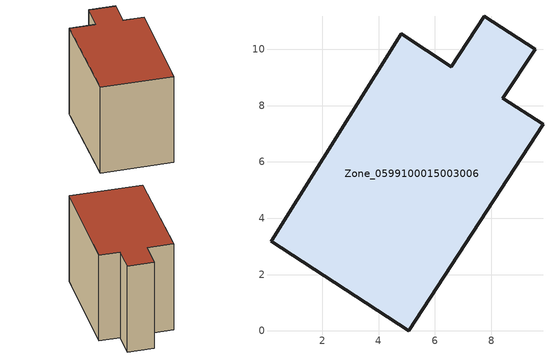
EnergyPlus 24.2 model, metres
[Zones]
Zone_0599100015003006
 floor ground (C_G): 6.58,9.38 7.75,11.18 9.55,9.99 8.41,8.26 9.84,7.33 5.07,0 0.18,3.19 4.81,10.55 z0.9
 wall outside (C_F): 8.41,8.26 9.55,9.99 7.75,11.18 6.58,9.38 4.81,10.55 0.18,3.19 5.07,0 9.84,7.33 8.41,8.26 z0.9:8.73
 roof outside (C_R): 0.18,3.19 5.07,0 9.84,7.33 8.41,8.26 9.55,9.99 7.75,11.18 6.58,9.38 4.81,10.55 z8.73
[BUILDING]
Pand.0599100015003006: North Axis=0; Terrain=City; Loads Convergence Tolerance Value=0.04; Temperature Convergence Tolerance Value=0.4; Solar Distribution=FullExterior; Maximum Number of Warmup Days=25; Minimum Number of Warmup Days=1
[Site:Location]
Rotterdam.The.Hague.AP_ZH_NLD Design_Conditions: Latitude=51.96; Longitude=4.45; Time Zone=1; Elevation=-4.5
[SITE:GROUNDTEMPERATURE:BUILDINGSURFACE]
18, 18, 18, 18, 18, 18, 18, 18, 18, 18, 18, 18
[MATERIAL] Thermal Absorptance=0.9; Solar Absorptance=0.7; Visible Absorptance=0.7
Name | Roughness | Thickness | Conductivity | Density | Specific Heat
G.TC.1975-1991 | MediumSmooth | 0.15 | 0.288461 | 540 | 1210
F.TC.1975-1991 | Rough | 0.3 | 0.230769 | 1920 | 840
R.TC.1975-1991 | MediumRough | 0.2 | 0.153846 | 1500 | 1000
[CONSTRUCTION]
C_G: G.TC.1975-1991
C_F: F.TC.1975-1991
C_R: R.TC.1975-1991
[ZONE]
Zone_0599100015003006: Type=1; Multiplier=1; Ceiling Height=Autocalculate; Volume=Autocalculate; Floor Area=autocalculate; Part of Total Floor Area=Yes
[ZONEINFILTRATION:DESIGNFLOWRATE]
Infil_Zone_0599100015003006: Zone or ZoneList or Space or SpaceList=Zone_0599100015003006; Schedule=AlwaysOn; Design Flow Rate Calculation Method=Flow/Area; Flow Rate per Floor Area=0.003; Constant Term Coefficient=1; Temperature Term Coefficient=0; Velocity Term Coefficient=0; Velocity Squared Term Coefficient=0
[HVACTEMPLATE:ZONE:IDEALLOADSAIRSYSTEM]
Zone_0599100015003006: Maximum Heating Supply Air Temperature=50; Minimum Cooling Supply Air Temperature=13; Maximum Heating Supply Air Humidity Ratio=0.0156; Minimum Cooling Supply Air Humidity Ratio=0.0077; Heating Limit=NoLimit; Cooling Limit=NoLimit; Dehumidification Control Type=ConstantSensibleHeatRatio; Cooling Sensible Heat Ratio=0.7; Dehumidification Setpoint=60; Humidification Control Type=None; Humidification Setpoint=30; Outdoor Air Method=None; Outdoor Air Flow Rate per Person=0.00944; Outdoor Air Flow Rate per Zone Floor Area=0; Outdoor Air Flow Rate per Zone=0; Demand Controlled Ventilation Type=None; Outdoor Air Economizer Type=NoEconomizer; Heat Recovery Type=None; Sensible Heat Recovery Effectiveness=0.7; Latent Heat Recovery Effectiveness=0.65
[ZONECONTROL:THERMOSTAT]
ThermostatControl_Zone_0599100015003006: Zone or ZoneList=Zone_0599100015003006; Control Type Schedule=DualSetpointControlType; Control 1=Thermostat_Zone_0599100015003006; Temperature Difference Between Cutout And Setpoint=0
[THERMOSTATSETPOINT:DUALSETPOINT]
Thermostat_Zone_0599100015003006: Heating Setpoint Temperature Schedule=HeatingSetpoint_Zone_0599100015003006; Cooling Setpoint Temperature Schedule=CoolingSetpoint_Zone_0599100015003006
[SCHEDULE:COMPACT]
HeatingSetpoint_Zone_0599100015003006: Through: 12/31, For: AllDays, Until: 24:00, 21
CoolingSetpoint_Zone_0599100015003006: Through: 12/31, For: AllDays, Until: 24:00, 24
DualSetpointControlType: Through: 12/31, For: AllDays, Until: 24:00, 4
AlwaysOn: Through: 12/31, For: AllDays, Until: 24:00, 1
